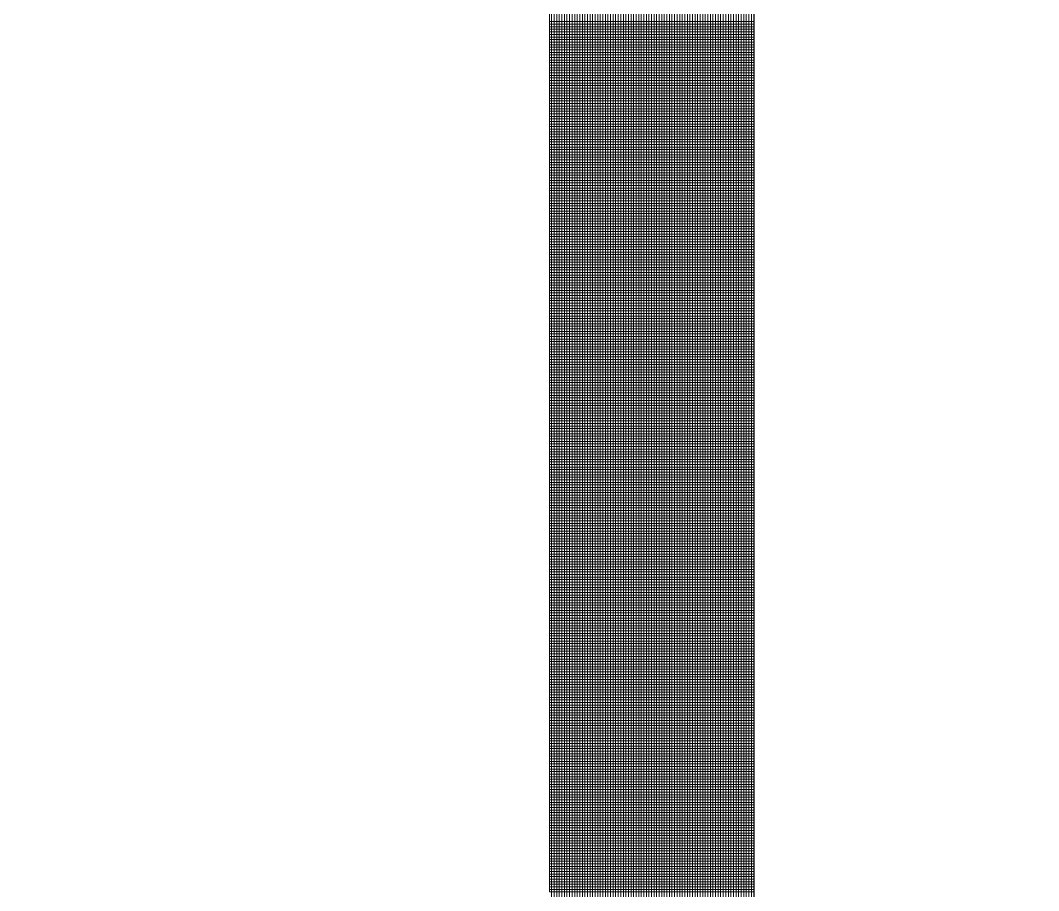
# Model space of a CAD drawing. Header units: inches. Extents: x -675 to 1187, y -924 to 1124.
# Drawn here: x -425.71 to -376, y -566.43 to -523.93 of the extents above; entities that cross this region are included whole.
import ezdxf

# ---------------------------------------------------------------- set-up
doc = ezdxf.new("R2010")
doc.units = ezdxf.units.IN
doc.header["$MEASUREMENT"] = 0
doc.layers.add('Base_dwg', color=8, linetype='Continuous', lineweight=9)
doc.layers.add('core and shell', color=50, linetype='Continuous', lineweight=9)

# ---------------------------------------------------------------- blocks, each defined once
blk = doc.blocks.new('Base_dwg-531197-Level 1 Copy 1')
at = {"layer": 'core and shell'}
for p, q in [((610.911, 399.956), (600.911, 399.956)), ((610.911, 399.831), (600.911, 399.831)), ((610.911, 399.706), (600.911, 399.706)), ((610.911, 399.581), (600.911, 399.581)), ((610.911, 399.456), (600.911, 399.456)), ((610.911, 399.331), (600.911, 399.331)), ((610.911, 399.206), (600.911, 399.206)), ((610.911, 399.081), (600.911, 399.081)), ((610.911, 398.956), (600.911, 398.956)), ((610.911, 398.831), (600.911, 398.831)), ((610.911, 398.706), (600.911, 398.706)), ((610.911, 398.581), (600.911, 398.581)), ((610.911, 398.456), (600.911, 398.456)), ((610.911, 398.331), (600.911, 398.331)), ((610.911, 398.206), (600.911, 398.206)), ((610.911, 398.081), (600.911, 398.081)), ((610.911, 397.956), (600.911, 397.956)), ((610.911, 397.831), (600.911, 397.831)), ((610.911, 397.706), (600.911, 397.706)), ((610.911, 397.581), (600.911, 397.581)), ((610.911, 397.456), (600.911, 397.456)), ((610.911, 397.331), (600.911, 397.331)), ((610.911, 397.206), (600.911, 397.206)), ((610.911, 397.081), (600.911, 397.081)), ((610.911, 396.956), (600.911, 396.956)), ((610.911, 396.831), (600.911, 396.831)), ((610.911, 396.706), (600.911, 396.706)), ((610.911, 396.581), (600.911, 396.581)), ((610.911, 396.456), (600.911, 396.456)), ((610.911, 396.331), (600.911, 396.331)), ((610.911, 396.206), (600.911, 396.206)), ((610.911, 396.081), (600.911, 396.081)), ((610.911, 395.956), (600.911, 395.956)), ((610.911, 395.831), (600.911, 395.831)), ((610.911, 395.706), (600.911, 395.706)), ((610.911, 395.581), (600.911, 395.581)), ((610.911, 395.456), (600.911, 395.456)), ((610.911, 395.331), (600.911, 395.331)), ((610.911, 395.206), (600.911, 395.206)), ((610.911, 395.081), (600.911, 395.081)), ((610.911, 394.956), (600.911, 394.956)), ((610.911, 394.831), (600.911, 394.831)), ((610.911, 394.706), (600.911, 394.706)), ((610.911, 394.581), (600.911, 394.581)), ((610.911, 394.456), (600.911, 394.456)), ((610.911, 394.331), (600.911, 394.331)), ((610.911, 394.206), (600.911, 394.206)), ((610.911, 394.081), (600.911, 394.081)), ((610.911, 393.956), (600.911, 393.956)), ((610.911, 393.831), (600.911, 393.831)), ((610.911, 393.706), (600.911, 393.706)), ((610.911, 393.581), (600.911, 393.581)), ((610.911, 393.456), (600.911, 393.456)), ((610.911, 393.331), (600.911, 393.331)), ((610.911, 393.206), (600.911, 393.206)), ((610.911, 393.081), (600.911, 393.081)), ((610.911, 392.956), (600.911, 392.956)), ((610.911, 392.831), (600.911, 392.831)), ((610.911, 392.706), (600.911, 392.706)), ((610.911, 392.581), (600.911, 392.581)), ((610.911, 392.456), (600.911, 392.456)), ((610.911, 392.331), (600.911, 392.331)), ((610.911, 392.206), (600.911, 392.206)), ((610.911, 392.081), (600.911, 392.081)), ((610.911, 391.956), (600.911, 391.956)), ((610.911, 391.831), (600.911, 391.831)), ((610.911, 391.706), (600.911, 391.706)), ((610.911, 391.581), (600.911, 391.581)), ((610.911, 391.456), (600.911, 391.456)), ((610.911, 391.331), (600.911, 391.331)), ((610.911, 391.206), (600.911, 391.206)), ((610.911, 391.081), (600.911, 391.081)), ((610.911, 390.956), (600.911, 390.956)), ((610.911, 390.831), (600.911, 390.831)), ((610.911, 390.706), (600.911, 390.706)), ((610.911, 390.581), (600.911, 390.581)), ((610.911, 390.456), (600.911, 390.456)), ((610.911, 390.331), (600.911, 390.331)), ((610.911, 390.206), (600.911, 390.206)), ((610.911, 390.081), (600.911, 390.081)), ((610.911, 389.956), (600.911, 389.956)), ((610.911, 389.831), (600.911, 389.831)), ((610.911, 389.706), (600.911, 389.706)), ((610.911, 389.581), (600.911, 389.581)), ((610.911, 389.456), (600.911, 389.456)), ((610.911, 389.331), (600.911, 389.331)), ((610.911, 389.206), (600.911, 389.206)), ((610.911, 389.081), (600.911, 389.081)), ((610.911, 388.956), (600.911, 388.956)), ((610.911, 388.831), (600.911, 388.831)), ((610.911, 388.706), (600.911, 388.706)), ((610.911, 388.581), (600.911, 388.581)), ((610.911, 388.456), (600.911, 388.456)), ((610.911, 388.331), (600.911, 388.331)), ((610.911, 388.206), (600.911, 388.206)), ((610.911, 388.081), (600.911, 388.081)), ((610.911, 387.956), (600.911, 387.956)), ((610.911, 387.831), (600.911, 387.831)), ((610.911, 387.706), (600.911, 387.706)), ((610.911, 387.581), (600.911, 387.581)), ((610.911, 387.456), (600.911, 387.456)), ((610.911, 387.331), (600.911, 387.331)), ((610.911, 387.206), (600.911, 387.206)), ((610.911, 387.081), (600.911, 387.081)), ((610.911, 386.956), (600.911, 386.956)), ((610.911, 386.831), (600.911, 386.831)), ((610.911, 386.706), (600.911, 386.706)), ((610.911, 386.581), (600.911, 386.581)), ((610.911, 386.456), (600.911, 386.456)), ((610.911, 386.331), (600.911, 386.331)), ((610.911, 386.206), (600.911, 386.206)), ((610.911, 386.081), (600.911, 386.081)), ((610.911, 385.956), (600.911, 385.956)), ((610.911, 385.831), (600.911, 385.831)), ((610.911, 385.706), (600.911, 385.706)), ((610.911, 385.581), (600.911, 385.581)), ((610.911, 385.456), (600.911, 385.456)), ((610.911, 385.331), (600.911, 385.331)), ((610.911, 385.206), (600.911, 385.206)), ((610.911, 385.081), (600.911, 385.081)), ((610.911, 384.956), (600.911, 384.956)), ((610.911, 384.831), (600.911, 384.831)), ((610.911, 384.706), (600.911, 384.706)), ((610.911, 384.581), (600.911, 384.581)), ((610.911, 384.456), (600.911, 384.456)), ((610.911, 384.331), (600.911, 384.331)), ((610.911, 384.206), (600.911, 384.206)), ((610.911, 384.081), (600.911, 384.081)), ((610.911, 383.956), (600.911, 383.956)), ((610.911, 383.831), (600.911, 383.831)), ((610.911, 383.706), (600.911, 383.706)), ((610.911, 383.581), (600.911, 383.581)), ((610.911, 383.456), (600.911, 383.456)), ((610.911, 383.331), (600.911, 383.331)), ((610.911, 383.206), (600.911, 383.206)), ((610.911, 383.081), (600.911, 383.081)), ((610.911, 382.956), (600.911, 382.956)), ((610.911, 382.831), (600.911, 382.831)), ((610.911, 382.706), (600.911, 382.706)), ((610.911, 382.581), (600.911, 382.581)), ((610.911, 382.456), (600.911, 382.456)), ((610.911, 382.331), (600.911, 382.331)), ((610.911, 382.206), (600.911, 382.206)), ((610.911, 382.081), (600.911, 382.081)), ((610.911, 381.956), (600.911, 381.956)), ((610.911, 381.831), (600.911, 381.831)), ((610.911, 381.706), (600.911, 381.706)), ((610.911, 381.581), (600.911, 381.581)), ((610.911, 381.456), (600.911, 381.456)), ((610.911, 381.331), (600.911, 381.331)), ((610.911, 381.206), (600.911, 381.206)), ((610.911, 381.081), (600.911, 381.081)), ((610.911, 380.956), (600.911, 380.956)), ((610.911, 380.831), (600.911, 380.831)), ((610.911, 380.706), (600.911, 380.706)), ((610.911, 380.581), (600.911, 380.581)), ((610.911, 380.456), (600.911, 380.456)), ((610.911, 380.331), (600.911, 380.331)), ((610.911, 380.206), (600.911, 380.206)), ((610.911, 380.081), (600.911, 380.081)), ((610.911, 379.956), (600.911, 379.956)), ((610.911, 379.831), (600.911, 379.831)), ((610.911, 379.706), (600.911, 379.706)), ((610.911, 379.581), (600.911, 379.581)), ((610.911, 379.456), (600.911, 379.456)), ((610.911, 379.331), (600.911, 379.331)), ((610.911, 379.206), (600.911, 379.206)), ((610.911, 379.081), (600.911, 379.081)), ((610.911, 378.956), (600.911, 378.956)), ((610.911, 378.831), (600.911, 378.831)), ((610.911, 378.706), (600.911, 378.706)), ((610.911, 378.581), (600.911, 378.581)), ((610.911, 378.456), (600.911, 378.456)), ((610.911, 378.331), (600.911, 378.331)), ((610.911, 378.206), (600.911, 378.206)), ((610.911, 378.081), (600.911, 378.081)), ((610.911, 377.956), (600.911, 377.956)), ((610.911, 377.831), (600.911, 377.831)), ((610.911, 377.706), (600.911, 377.706)), ((610.911, 377.581), (600.911, 377.581)), ((610.911, 377.456), (600.911, 377.456)), ((610.911, 377.331), (600.911, 377.331)), ((610.911, 377.206), (600.911, 377.206)), ((610.911, 377.081), (600.911, 377.081)), ((610.911, 376.956), (600.911, 376.956)), ((610.911, 376.831), (600.911, 376.831)), ((610.911, 376.706), (600.911, 376.706)), ((610.911, 376.581), (600.911, 376.581)), ((610.911, 376.456), (600.911, 376.456)), ((610.911, 376.331), (600.911, 376.331)), ((610.911, 376.206), (600.911, 376.206)), ((610.911, 376.081), (600.911, 376.081)), ((610.911, 375.956), (600.911, 375.956)), ((610.911, 375.831), (600.911, 375.831)), ((610.911, 375.706), (600.911, 375.706)), ((610.911, 375.581), (600.911, 375.581)), ((610.911, 375.456), (600.911, 375.456)), ((610.911, 375.331), (600.911, 375.331)), ((610.911, 375.206), (600.911, 375.206)), ((610.911, 375.081), (600.911, 375.081)), ((610.911, 374.956), (600.911, 374.956)), ((610.911, 374.831), (600.911, 374.831)), ((610.911, 374.706), (600.911, 374.706)), ((610.911, 374.581), (600.911, 374.581)), ((610.911, 374.456), (600.911, 374.456)), ((610.911, 374.331), (600.911, 374.331)), ((610.911, 374.206), (600.911, 374.206)), ((610.911, 374.081), (600.911, 374.081)), ((610.911, 373.956), (600.911, 373.956)), ((610.911, 373.831), (600.911, 373.831)), ((610.911, 373.706), (600.911, 373.706)), ((610.911, 373.581), (600.911, 373.581)), ((610.911, 373.456), (600.911, 373.456)), ((610.911, 373.331), (600.911, 373.331)), ((610.911, 373.206), (600.911, 373.206)), ((610.911, 373.081), (600.911, 373.081)), ((610.911, 372.956), (600.911, 372.956)), ((610.911, 372.831), (600.911, 372.831)), ((610.911, 372.706), (600.911, 372.706)), ((610.911, 372.581), (600.911, 372.581)), ((610.911, 372.456), (600.911, 372.456)), ((610.911, 372.331), (600.911, 372.331)), ((610.911, 372.206), (600.911, 372.206)), ((610.911, 372.081), (600.911, 372.081)), ((610.911, 371.956), (600.911, 371.956)), ((610.911, 371.831), (600.911, 371.831)), ((610.911, 371.706), (600.911, 371.706)), ((610.911, 371.581), (600.911, 371.581)), ((610.911, 371.456), (600.911, 371.456)), ((610.911, 371.331), (600.911, 371.331)), ((610.911, 371.206), (600.911, 371.206)), ((610.911, 371.081), (600.911, 371.081)), ((610.911, 370.956), (600.911, 370.956)), ((610.911, 370.831), (600.911, 370.831)), ((610.911, 370.706), (600.911, 370.706)), ((610.911, 370.581), (600.911, 370.581)), ((610.911, 370.456), (600.911, 370.456)), ((610.911, 370.331), (600.911, 370.331)), ((610.911, 370.206), (600.911, 370.206)), ((610.911, 370.081), (600.911, 370.081)), ((610.911, 369.956), (600.911, 369.956)), ((610.911, 369.831), (600.911, 369.831)), ((610.911, 369.706), (600.911, 369.706)), ((610.911, 369.581), (600.911, 369.581)), ((610.911, 369.456), (600.911, 369.456)), ((610.911, 369.331), (600.911, 369.331)), ((610.911, 369.206), (600.911, 369.206)), ((610.911, 369.081), (600.911, 369.081)), ((610.911, 368.956), (600.911, 368.956)), ((610.911, 368.831), (600.911, 368.831)), ((610.911, 368.706), (600.911, 368.706)), ((610.911, 368.581), (600.911, 368.581)), ((610.911, 368.456), (600.911, 368.456)), ((610.911, 368.331), (600.911, 368.331)), ((610.911, 368.206), (600.911, 368.206)), ((610.911, 368.081), (600.911, 368.081)), ((610.911, 367.956), (600.911, 367.956)), ((610.911, 367.831), (600.911, 367.831)), ((610.911, 367.706), (600.911, 367.706)), ((610.911, 367.581), (600.911, 367.581)), ((610.911, 367.456), (600.911, 367.456)), ((610.911, 367.331), (600.911, 367.331)), ((610.911, 367.206), (600.911, 367.206)), ((610.911, 367.081), (600.911, 367.081)), ((610.911, 366.956), (600.911, 366.956)), ((610.911, 366.831), (600.911, 366.831)), ((610.911, 366.706), (600.911, 366.706)), ((610.911, 366.581), (600.911, 366.581)), ((610.911, 366.456), (600.911, 366.456)), ((610.911, 366.331), (600.911, 366.331)), ((610.911, 366.206), (600.911, 366.206)), ((610.911, 366.081), (600.911, 366.081)), ((610.911, 365.956), (600.911, 365.956)), ((610.911, 365.831), (600.911, 365.831)), ((610.911, 365.706), (600.911, 365.706)), ((610.911, 365.581), (600.911, 365.581)), ((610.911, 365.456), (600.911, 365.456)), ((610.911, 365.331), (600.911, 365.331)), ((610.911, 365.206), (600.911, 365.206)), ((610.911, 365.081), (600.911, 365.081)), ((610.911, 364.956), (600.911, 364.956)), ((610.911, 364.831), (600.911, 364.831)), ((610.911, 364.706), (600.911, 364.706)), ((610.911, 364.581), (600.911, 364.581)), ((610.911, 364.456), (600.911, 364.456)), ((610.911, 364.331), (600.911, 364.331)), ((610.911, 364.206), (600.911, 364.206)), ((610.911, 364.081), (600.911, 364.081)), ((610.911, 363.956), (600.911, 363.956)), ((610.911, 363.831), (600.911, 363.831)), ((610.911, 363.706), (600.911, 363.706)), ((610.911, 363.581), (600.911, 363.581)), ((610.911, 363.456), (600.911, 363.456)), ((610.911, 363.331), (600.911, 363.331)), ((610.911, 363.206), (600.911, 363.206)), ((610.911, 363.081), (600.911, 363.081)), ((610.911, 362.956), (600.911, 362.956)), ((610.911, 362.831), (600.911, 362.831)), ((610.911, 362.706), (600.911, 362.706)), ((610.911, 362.581), (600.911, 362.581)), ((610.911, 362.456), (600.911, 362.456)), ((610.911, 362.331), (600.911, 362.331)), ((610.911, 362.206), (600.911, 362.206)), ((610.911, 362.081), (600.911, 362.081)), ((610.911, 361.956), (600.911, 361.956)), ((610.911, 361.831), (600.911, 361.831)), ((610.911, 361.706), (600.911, 361.706)), ((610.911, 361.581), (600.911, 361.581)), ((610.911, 361.456), (600.911, 361.456)), ((610.911, 361.331), (600.911, 361.331)), ((610.911, 361.206), (600.911, 361.206)), ((610.911, 361.081), (600.911, 361.081)), ((610.911, 360.956), (600.911, 360.956)), ((610.911, 360.831), (600.911, 360.831)), ((610.911, 360.706), (600.911, 360.706)), ((610.911, 360.581), (600.911, 360.581)), ((610.911, 360.456), (600.911, 360.456)), ((610.911, 360.331), (600.911, 360.331)), ((610.911, 360.206), (600.911, 360.206)), ((610.911, 360.081), (600.911, 360.081)), ((610.911, 359.956), (600.911, 359.956)), ((610.911, 359.831), (600.911, 359.831)), ((610.911, 359.706), (600.911, 359.706)), ((610.911, 359.581), (600.911, 359.581)), ((610.911, 359.456), (600.911, 359.456)), ((610.911, 359.331), (600.911, 359.331)), ((610.911, 359.206), (600.911, 359.206)), ((610.911, 359.081), (600.911, 359.081)), ((610.911, 358.956), (600.911, 358.956)), ((610.911, 358.831), (600.911, 358.831)), ((610.911, 358.706), (600.911, 358.706)), ((610.911, 358.581), (600.911, 358.581)), ((610.911, 358.456), (600.911, 358.456)), ((610.911, 358.331), (600.911, 358.331)), ((610.911, 358.206), (600.911, 358.206)), ((610.911, 358.081), (600.911, 358.081)), ((610.911, 357.956), (600.911, 357.956)), ((610.911, 357.831), (600.911, 357.831)), ((610.911, 357.706), (600.911, 357.706)), ((610.911, 357.581), (600.911, 357.581))]:
    blk.add_line(p, q, dxfattribs=at)
at = {"layer": 'core and shell', "flags": 128}
for points in [[(575.088, 314.456), (591.27, 314.456), (591.27, 329.831), (603.02, 329.831), (603.02, 357.39), (603.02, 448.357), (603.02, 451.125)], [(589.53, 327.456), (601.645, 327.456), (601.645, 357.434), (601.645, 450.162), (601.645, 451.125)], [(590.008, 328.081), (602.02, 328.081), (602.02, 357.422), (602.02, 449.669), (602.02, 451.125)], [(598.338, 344.081), (608.77, 344.081), (608.77, 357.208), (608.77, 440.81), (608.77, 451.125)], [(599.086, 346.581), (609.395, 346.581), (609.395, 357.188), (609.395, 439.99), (609.395, 451.125)], [(599.534, 348.331), (609.77, 348.331), (609.77, 357.176), (609.77, 439.498), (609.77, 451.125)], [(610.901, 356.983), (610.911, 357.14), (610.911, 438), (624.79, 438), (624.79, 451.125), (600.911, 451.125), (605.786, 451.125), (600.911, 451.125), (600.911, 357.456), (600.927, 357.456), (610.911, 357.456)], [(601.02, 326.446), (601.02, 357.453), (601.02, 450.982), (601.02, 451.125)], [(601.145, 326.645), (601.145, 357.449), (601.145, 450.818), (601.145, 451.125)], [(601.27, 326.845), (601.27, 357.446), (601.27, 450.654), (601.27, 451.125)], [(601.395, 327.047), (601.395, 357.442), (601.395, 450.49), (601.395, 451.125)], [(601.77, 327.663), (601.77, 357.43), (601.77, 449.998), (601.77, 451.125)], [(602.145, 328.296), (602.145, 357.418), (602.145, 449.505), (602.145, 451.125)], [(602.27, 328.51), (602.27, 357.414), (602.27, 449.341), (602.27, 451.125)], [(602.395, 328.726), (602.395, 357.41), (602.395, 449.177), (602.395, 451.125)], [(602.52, 328.944), (602.52, 357.406), (602.52, 449.013), (602.52, 451.125)], [(602.645, 329.165), (602.645, 357.402), (602.645, 448.849), (602.645, 451.125)], [(602.77, 329.387), (602.77, 357.398), (602.77, 448.685), (602.77, 451.125)], [(602.895, 329.611), (602.895, 357.394), (602.895, 448.521), (602.895, 451.125)], [(603.145, 330.066), (603.145, 357.386), (603.145, 448.193), (603.145, 451.125)], [(603.27, 330.297), (603.27, 357.382), (603.27, 448.029), (603.27, 451.125)], [(603.395, 330.53), (603.395, 357.378), (603.395, 447.865), (603.395, 451.125)], [(603.645, 331.003), (603.645, 357.37), (603.645, 447.537), (603.645, 451.125)], [(603.77, 331.243), (603.77, 357.366), (603.77, 447.373), (603.77, 451.125)], [(604.02, 331.731), (604.02, 357.358), (604.02, 447.044), (604.02, 451.125)], [(604.145, 331.979), (604.145, 357.354), (604.145, 446.88), (604.145, 451.125)], [(604.27, 332.229), (604.27, 357.35), (604.27, 446.716), (604.27, 451.125)], [(604.395, 332.483), (604.395, 357.346), (604.395, 446.552), (604.395, 451.125)], [(604.52, 332.739), (604.52, 357.342), (604.52, 446.388), (604.52, 451.125)], [(604.645, 332.997), (604.645, 357.339), (604.645, 446.224), (604.645, 451.125)], [(604.77, 333.259), (604.77, 357.335), (604.77, 446.06), (604.77, 451.125)], [(604.895, 333.524), (604.895, 357.331), (604.895, 445.896), (604.895, 451.125)], [(605.02, 333.792), (605.02, 357.327), (605.02, 445.732), (605.02, 451.125)], [(605.145, 334.064), (605.145, 357.323), (605.145, 445.568), (605.145, 451.125)], [(605.27, 334.338), (605.27, 357.319), (605.27, 445.404), (605.27, 451.125)], [(605.395, 334.616), (605.395, 357.315), (605.395, 445.24), (605.395, 451.125)], [(605.645, 335.183), (605.645, 357.307), (605.645, 444.912), (605.645, 451.125)], [(605.77, 335.473), (605.77, 357.303), (605.77, 444.748), (605.77, 451.125)], [(606.02, 336.063), (606.02, 357.295), (606.02, 444.419), (606.02, 451.125)], [(606.145, 336.364), (606.145, 357.291), (606.145, 444.255), (606.145, 451.125)], [(606.27, 336.67), (606.27, 357.287), (606.27, 444.091), (606.27, 451.125)], [(606.395, 336.98), (606.395, 357.283), (606.395, 443.927), (606.395, 451.125)], [(606.52, 337.295), (606.52, 357.279), (606.52, 443.763), (606.52, 451.125)], [(606.645, 337.615), (606.645, 357.275), (606.645, 443.599), (606.645, 451.125)], [(606.77, 337.94), (606.77, 357.271), (606.77, 443.435), (606.77, 451.125)], [(606.895, 338.27), (606.895, 357.267), (606.895, 443.271), (606.895, 451.125)], [(607.02, 338.606), (607.02, 357.263), (607.02, 443.107), (607.02, 451.125)], [(607.145, 338.947), (607.145, 357.259), (607.145, 442.943), (607.145, 451.125)], [(607.27, 339.295), (607.27, 357.255), (607.27, 442.779), (607.27, 451.125)], [(607.395, 339.649), (607.395, 357.251), (607.395, 442.615), (607.395, 451.125)], [(607.645, 340.378), (607.645, 357.243), (607.645, 442.287), (607.645, 451.125)], [(607.77, 340.753), (607.77, 357.239), (607.77, 442.123), (607.77, 451.125)], [(608.02, 341.528), (608.02, 357.232), (608.02, 441.794), (608.02, 451.125)], [(608.145, 341.928), (608.145, 357.228), (608.145, 441.63), (608.145, 451.125)], [(608.27, 342.338), (608.27, 357.224), (608.27, 441.466), (608.27, 451.125)], [(608.395, 342.758), (608.395, 357.22), (608.395, 441.302), (608.395, 451.125)], [(608.52, 343.188), (608.52, 357.216), (608.52, 441.138), (608.52, 451.125)], [(608.645, 343.63), (608.645, 357.212), (608.645, 440.974), (608.645, 451.125)], [(608.895, 344.552), (608.895, 357.204), (608.895, 440.646), (608.895, 451.125)], [(609.02, 345.035), (609.02, 357.2), (609.02, 440.482), (609.02, 451.125)], [(609.145, 345.534), (609.145, 357.196), (609.145, 440.318), (609.145, 451.125)], [(609.27, 346.05), (609.27, 357.192), (609.27, 440.154), (609.27, 451.125)], [(609.645, 347.725), (609.645, 357.18), (609.645, 439.662), (609.645, 451.125)], [(610.02, 349.655), (610.02, 357.168), (610.02, 439.169), (610.02, 451.125)], [(610.145, 350.379), (610.145, 357.164), (610.145, 439.005), (610.145, 451.125)], [(610.27, 351.158), (610.27, 357.16), (610.27, 438.841), (610.27, 451.125)], [(610.395, 352.005), (610.395, 357.156), (610.395, 438.677), (610.395, 451.125)], [(610.52, 352.941), (610.52, 357.152), (610.52, 438.513), (610.52, 451.125)], [(610.645, 354.004), (610.645, 357.148), (610.645, 438.349), (610.645, 451.125)], [(610.77, 355.261), (610.77, 357.144), (610.77, 438.185), (610.77, 451.125)], [(610.895, 356.885), (610.895, 357.14), (610.895, 438.021), (610.895, 451.125)], [(601.52, 327.251), (601.52, 357.438), (601.52, 450.326), (600.911, 450.331)], [(601.895, 327.872), (601.895, 357.426), (601.895, 449.834), (600.911, 449.831)], [(603.52, 330.765), (603.52, 357.374), (603.52, 447.701), (600.911, 447.706)], [(603.895, 331.486), (603.895, 357.362), (603.895, 447.209), (600.911, 447.209)], [(605.52, 334.898), (605.52, 357.311), (605.52, 445.076), (600.911, 445.076)], [(605.895, 335.766), (605.895, 357.299), (605.895, 444.584), (600.911, 444.584)], [(607.52, 340.01), (607.52, 357.247), (607.52, 442.451), (600.911, 442.451)], [(607.895, 341.136), (607.895, 357.235), (607.895, 441.959), (600.911, 441.959)], [(609.52, 347.143), (609.52, 357.184), (609.52, 439.826), (600.911, 439.826)], [(609.895, 348.976), (609.895, 357.172), (609.895, 439.334), (600.911, 439.334)]]:
    blk.add_lwpolyline(points, dxfattribs=at)

msp = doc.modelspace()

# ---------------------------------------------------------------- block references
at = {"layer": 'Base_dwg', "color": 7, "lineweight": 20}
msp.add_blockref('Base_dwg-531197-Level 1 Copy 1', (-1000.794, -923.952), dxfattribs=at)

doc.saveas('drawing.dxf')
